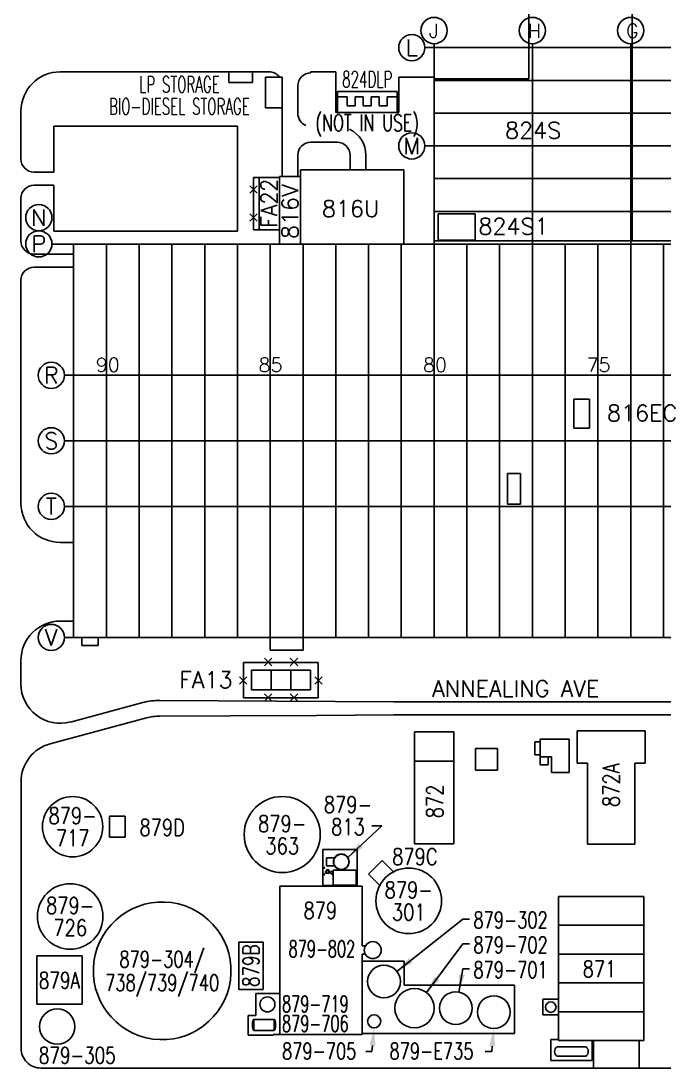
# Model space of a CAD drawing. Extents: x -16413 to 78405, y -232 to 83089.
# Drawn here: x 15586 to 21473, y 57088 to 66673 of the extents above; entities that cross this region are included whole.
import ezdxf
from ezdxf.enums import TextEntityAlignment as Align

# ---------------------------------------------------------------- set-up
doc = ezdxf.new("R2010")
doc.units = 0
doc.header["$LTSCALE"] = 350
doc.header["$MEASUREMENT"] = 0
doc.linetypes.add('CV0', pattern=[1, 1])
doc.layers.add('BACKGROUND', color=7, linetype='CONTINUOUS')
doc.styles.add('SIMPLEX', font='SIMPLEX')

msp = doc.modelspace()

# ---------------------------------------------------------------- linework, layer by layer
at = {"layer": 'BACKGROUND'}
for p, q in [((20235.1, 66734.6), (20235.1, 66144.6)), ((21181.6, 66734.6), (21181.6, 64659.6)), ((19368.1, 66465.1), (19368.1, 64629.6)), ((20268.1, 66465.1), (20268.1, 61029.6)), ((21168.1, 66465.1), (21168.1, 61029.6)), ((19283.8, 66429.6), (41504.5, 66429.6)), ((15946.4, 66207.6), (17856.1, 66207.6)), ((17490.1, 66207.6), (17490.1, 66108.6)), ((17706.1, 66207.6), (17706.1, 66108.6)), ((17826.1, 66159.6), (17976.1, 66159.6)), ((17826.1, 66159.6), (17826.1, 65877.6)), ((17976.1, 66159.6), (17976.1, 65877.6)), ((18240.1, 66197.6), (18240.1, 66209.6)), ((18240.1, 66207.6), (18468.1, 66207.6)), ((18468.1, 66207.6), (18468.1, 65835.6)), ((19044.1, 66159.6), (19368.1, 66159.6)), ((19044.1, 66159.6), (19044.1, 65835.6)), ((19368.1, 66144.6), (20235.1, 66144.6)), ((17490.1, 66108.6), (17706.1, 66108.6)), ((17976.1, 65249.6), (17976.1, 66087.6)), ((18120.1, 65827.6), (18120.1, 66077.6)), ((19368.1, 66129.6), (25368.1, 66129.6)), ((18483.6, 66027.6), (18483.6, 65835.6)), ((19028.6, 66027.6), (18483.6, 66027.6)), ((18573.6, 65979.6), (18483.6, 65979.6)), ((18573.6, 65979.6), (18573.6, 65895.6)), ((18645.6, 65979.6), (18645.6, 65895.6)), ((18720.1, 65979.6), (18645.6, 65979.6)), ((18720.1, 65979.6), (18720.1, 65895.6)), ((18866.6, 65979.6), (18792.1, 65979.6)), ((18792.1, 65979.6), (18792.1, 65895.6)), ((18866.6, 65979.6), (18866.6, 65895.6)), ((18938.6, 65979.6), (18938.6, 65895.6)), ((19028.6, 65979.6), (18938.6, 65979.6)), ((19028.6, 66027.6), (19028.6, 65835.6)), ((17826.1, 65877.6), (17976.1, 65877.6)), ((18645.6, 65895.6), (18573.6, 65895.6)), ((18792.1, 65895.6), (18720.1, 65895.6)), ((18938.6, 65895.6), (18866.6, 65895.6)), ((15586.4, 65847.6), (15586.4, 65409.6)), ((18468.1, 65835.6), (19044.1, 65835.6)), ((18483.6, 65835.6), (19028.6, 65835.6)), ((19368.1, 65829.6), (25368.1, 65829.6)), ((15888.1, 65709.6), (15888.1, 65289.6)), ((15888.1, 65709.6), (15888.1, 65289.6)), ((15888.1, 65709.6), (17568.1, 65709.6)), ((17568.1, 65709.6), (17568.1, 64749.6)), ((18480.1, 65563.6), (18240.1, 65563.6)), ((19283.8, 65529.6), (41513.8, 65529.6)), ((18120.1, 65249.6), (18120.1, 65443.6)), ((18600.1, 65309.6), (18600.1, 65443.6)), ((18744.1, 65309.6), (18744.1, 65443.6)), ((15706.4, 65289.6), (15888.1, 65289.6)), ((18144.1, 64629.6), (18144.1, 65309.6)), ((18144.1, 64629.6), (18144.1, 65309.6)), ((19092.1, 65309.6), (18144.1, 65309.6)), ((19092.1, 65309.6), (18144.1, 65309.6)), ((19092.1, 64629.6), (19092.1, 65309.6)), ((19092.1, 64629.6), (19092.1, 65309.6)), ((17952.1, 65241.6), (17715, 65241.6)), ((17715, 64761.6), (17715, 65241.6)), ((17768.1, 64761.6), (17768.1, 65241.6)), ((18144.1, 65249.6), (17952.1, 65249.6)), ((17952.1, 64629.6), (17952.1, 65249.6)), ((17952.1, 65241.6), (17952.1, 64761.6)), ((19368.1, 65229.6), (25368.1, 65229.6)), ((15706.4, 65169.6), (15888.1, 65169.6)), ((15888.1, 65169.6), (15888.1, 64749.6)), ((15888.1, 65169.6), (15888.1, 64749.6)), ((17681.1, 65095.4), (17749, 65163.3)), ((17749, 65095.4), (17681.1, 65163.3)), ((15586.4, 65049.6), (15586.4, 64659.6)), ((17681.1, 64839.5), (17749, 64907.3)), ((17749, 64839.5), (17681.1, 64907.3)), ((19368.1, 64929.6), (25368.1, 64929.6)), ((19404.1, 64908.6), (19404.1, 64665.6)), ((19404.1, 64908.6), (19743.1, 64908.6)), ((19743.1, 64908.6), (19743.1, 64665.6)), ((15888.1, 64749.6), (17568.1, 64749.6)), ((17952.1, 64761.6), (17715, 64761.6)), ((43714.5, 64629.6), (15870, 64629.6)), ((16068.1, 61029.6), (16068.1, 64629.6)), ((16368.1, 61029.6), (16368.1, 64629.6)), ((16668.1, 61029.6), (16668.1, 64629.6)), ((16968.1, 61029.6), (16968.1, 64629.6)), ((17268.1, 61029.6), (17268.1, 64629.6)), ((17568.1, 61029.6), (17568.1, 64629.6)), ((17868.1, 60913.6), (17868.1, 64629.6)), ((18168.1, 60913.6), (18168.1, 64629.6)), ((18468.1, 61029.6), (18468.1, 64629.6)), ((18768.1, 61029.6), (18768.1, 64629.6)), ((19068.1, 61029.6), (19068.1, 64629.6)), ((19368.1, 64659.6), (40968.1, 64659.6)), ((19368.1, 61029.6), (19368.1, 64629.6)), ((19404.1, 64665.6), (19743.1, 64665.6)), ((19668.1, 61029.6), (19668.1, 64629.6)), ((19968.1, 61029.6), (19968.1, 64629.6)), ((20568.1, 61029.6), (20568.1, 64629.6)), ((20868.1, 61029.6), (20868.1, 64629.6)), ((21468.1, 61029.6), (21468.1, 64629.6)), ((16068.1, 64539.6), (15706.4, 64539.6)), ((16068.1, 64419.6), (15708.1, 64419.6)), ((15586.4, 64299.6), (15586.4, 62259.6)), ((15984, 63429.6), (43714.5, 63429.6)), ((15984, 62829.6), (42468.1, 62829.6)), ((15984, 62229.6), (42468.1, 62229.6)), ((15946.4, 61899.6), (16068.1, 61899.6)), ((15946.4, 61179.6), (16068.1, 61179.6)), ((15984, 61029.6), (42546.1, 61029.6)), ((16068.1, 61029.6), (42468.1, 61029.6)), ((16142.7, 61029.6), (16142.7, 60957.4)), ((16292.7, 60957.4), (16292.7, 61029.6)), ((16142.7, 60957.4), (16292.7, 60957.4)), ((17868.1, 60913.6), (18168.1, 60913.6)), ((15586.4, 60819.6), (15586.4, 60603.3)), ((17624.1, 60801.6), (17624.1, 60477.6)), ((17624.1, 60801.6), (18308.1, 60801.6)), ((17883, 60770.8), (17815.1, 60838.7)), ((17815.1, 60770.8), (17883, 60838.7)), ((18051.6, 60770.8), (18119.4, 60838.7)), ((18119.4, 60770.8), (18051.6, 60838.7)), ((18308.1, 60801.6), (18308.1, 60477.6)), ((17696.1, 60729.6), (17696.1, 60549.6)), ((17696.1, 60729.6), (18236.1, 60729.6)), ((17876.1, 60729.6), (17876.1, 60549.6)), ((18056.1, 60549.6), (18056.1, 60729.6)), ((18236.1, 60549.6), (18236.1, 60729.6)), ((17654.8, 60601.6), (17586.9, 60669.5)), ((17586.9, 60601.6), (17654.8, 60669.5)), ((18276.6, 60601.6), (18344.4, 60669.5)), ((18344.4, 60601.6), (18276.6, 60669.5)), ((17696.1, 60549.6), (18236.1, 60549.6)), ((17815.1, 60446.8), (17883, 60514.7)), ((17883, 60446.8), (17815.1, 60514.7)), ((18119.4, 60446.8), (18051.6, 60514.7)), ((18051.6, 60446.8), (18119.4, 60514.7)), ((16702.3, 60433.1), (16039.6, 60255.5)), ((16857.6, 60453.6), (18999.2, 60441.6)), ((17624.1, 60477.6), (18308.1, 60477.6)), ((18999.2, 60441.6), (22812.1, 60441.6)), ((16857.7, 60309.5), (17502.6, 60313.1)), ((17502.6, 60313.1), (18291.3, 60316.1)), ((18291.3, 60316.1), (18999.2, 60321.6)), ((18999.2, 60321.6), (21660.1, 60321.6)), ((16736.1, 60293.1), (15854.3, 60056.8)), ((19188.1, 60165.6), (19548.1, 60165.6)), ((19188.1, 60165.6), (19188.1, 59139.6)), ((19548.1, 60165.6), (19548.1, 59139.6)), ((20676.1, 60173.6), (21300.1, 60173.6)), ((20676.1, 59879.6), (20676.1, 60173.6)), ((21300.1, 59879.6), (21300.1, 60173.6)), ((19748.1, 60013.6), (19948.1, 60013.6)), ((19748.1, 60013.6), (19748.1, 59813.6)), ((19948.1, 60013.6), (19948.1, 59813.6)), ((20291.1, 60074.6), (20339.1, 60074.6)), ((20291.1, 59954.6), (20291.1, 60074.6)), ((20339.1, 60098.6), (20605.1, 60098.6)), ((20339.1, 60098.6), (20339.1, 59936.6)), ((20605.1, 59792.6), (20605.1, 60098.6)), ((20291.1, 59954.6), (20339.1, 59954.6)), ((20339.1, 59936.6), (20443.1, 59936.6)), ((20339.1, 59864.6), (20339.1, 59936.6)), ((20411.1, 59864.6), (20411.1, 59936.6)), ((20443.1, 59792.6), (20443.1, 59936.6)), ((19188.1, 59895.6), (19548.1, 59895.6)), ((19188.1, 59895.6), (19548.1, 59895.6)), ((20339.1, 59864.6), (20411.1, 59864.6)), ((20676.1, 59879.6), (20771, 59879.6)), ((20771, 59137.6), (20771, 59879.6)), ((21205.2, 59137.6), (21205.2, 59879.6)), ((21205.2, 59879.6), (21300.1, 59879.6)), ((19748.1, 59813.6), (19948.1, 59813.6)), ((20443.1, 59792.6), (20605.1, 59792.6)), ((15587.5, 59709.1), (15587.5, 57267.6)), ((16395.6, 59393.3), (16539.6, 59393.3)), ((16395.6, 59201.3), (16395.6, 59393.3)), ((16539.6, 59201.3), (16539.6, 59393.3)), ((15783.6, 59299.3), (15783.6, 59299.3)), ((15783.6, 59295.3), (15783.6, 59295.3)), ((18577.8, 59015.1), (18890.5, 59303.6)), ((18890.5, 59303.6), (18796.9, 59303.6)), ((16395.6, 59201.3), (16539.6, 59201.3)), ((19188.1, 59139.6), (19548.1, 59139.6)), ((20771, 59137.6), (21205.2, 59137.6)), ((18891.6, 58987.2), (18767.1, 58862.8)), ((18995.4, 58883.5), (18891.6, 58987.2)), ((18870.9, 58759), (18767.1, 58862.8)), ((18711, 58751.4), (17955, 58751.4)), ((17955, 58751.4), (17955, 58703.4)), ((17955, 58583.4), (17955, 58703.4)), ((18711, 58751.4), (18711, 58205.4)), ((17955, 58583.4), (17955, 58523.4)), ((20508.1, 58659.6), (21288.1, 58659.6)), ((20508.1, 58659.6), (20508.1, 57339.6)), ((21288.1, 58659.6), (21288.1, 57339.6)), ((17955, 58523.4), (17955, 58403.4)), ((17955, 58403.4), (17955, 58523.4)), ((17955, 58403.4), (17955, 57395.4)), ((19026.6, 57972.5), (19632, 58452)), ((19692, 58452), (19632, 58452)), ((20508.1, 58395.6), (21288.1, 58395.6)), ((17580.7, 58239.1), (17802.7, 58239.1)), ((17580.7, 57807.1), (17580.7, 58239.1)), ((17802.7, 58239.1), (17802.7, 57807.1)), ((18738.9, 58205.4), (18711, 58205.4)), ((19297, 57779.2), (19632, 58224)), ((19692, 58224), (19632, 58224)), ((15732.7, 58115.4), (16146.7, 58115.4)), ((15732.7, 57671.4), (15732.7, 58115.4)), ((16146.7, 58115.4), (16146.7, 57671.4)), ((18711, 58065.4), (18711, 58129.4)), ((18738.9, 58129.4), (18711, 58129.4)), ((20508.1, 58131.6), (21288.1, 58131.6)), ((18711, 57395.4), (18711, 58065.4)), ((18711, 58065.4), (19095, 58065.4)), ((19095, 57847.4), (19095, 58065.4)), ((19593.4, 57783), (19632, 57996)), ((19692, 57996), (19632, 57996)), ((17802.7, 57807.1), (17580.7, 57807.1)), ((19095, 57847.4), (20103, 57847.4)), ((20103, 57403.4), (20103, 57847.4)), ((20508.1, 57867.6), (21288.1, 57867.6)), ((17955, 57769.4), (17737, 57769.4)), ((17737, 57769.4), (17737, 57569.4)), ((20364.1, 57717.6), (20364.1, 57573.6)), ((20364.1, 57717.6), (20508.1, 57717.6)), ((16146.7, 57671.4), (15732.7, 57671.4)), ((17665, 57569.4), (17665, 57389.4)), ((17737, 57569.4), (17665, 57569.4)), ((20364.1, 57573.6), (20508.1, 57573.6)), ((20508.1, 57603.6), (21288.1, 57603.6)), ((17894.5, 57389.4), (17665, 57389.4)), ((17894.5, 57395.4), (18711, 57395.4)), ((17894.5, 57395.4), (17894.5, 57389.4)), ((18591, 57395.4), (18698.4, 57395.4)), ((18711, 57403.4), (20103, 57403.4)), ((20436.1, 57348.6), (20436.1, 57156.6)), ((20508.1, 57348.6), (20436.1, 57348.6)), ((20508.1, 57339.6), (21288.1, 57339.6)), ((20814.1, 57156.6), (20814.1, 57339.6)), ((20826.1, 57339.6), (20826.1, 57087.6)), ((21246.1, 57339.6), (21246.1, 57087.6)), ((18744, 57240), (18799.5, 57240)), ((18804.4, 57294), (18799.5, 57240)), ((19836, 57240), (19895.7, 57240)), ((19900.1, 57288), (19895.7, 57240)), ((20491.6, 57281.6), (20758.6, 57281.6)), ((20436.1, 57156.6), (20814.1, 57156.6)), ((20491.6, 57197.6), (20758.6, 57197.6)), ((15767.5, 57087.6), (21660.1, 57087.6))]:
    msp.add_line(p, q, dxfattribs=at)
at = {"layer": 'BACKGROUND', "linetype": 'CV0'}
for p, q in [((20646.1, 63210.6), (20790.1, 63210.6)), ((20646.1, 62946.6), (20646.1, 63210.6)), ((20790.1, 63210.6), (20790.1, 62946.6)), ((20790.1, 62946.6), (20646.1, 62946.6)), ((20040.1, 62530.3), (20160.1, 62530.3)), ((20040.1, 62249.5), (20040.1, 62530.3)), ((20160.1, 62530.3), (20160.1, 62249.5)), ((20160.1, 62249.5), (20040.1, 62249.5))]:
    msp.add_line(p, q, dxfattribs=at)
at = {"layer": 'BACKGROUND', "color": 0}
for p, q in [((18350.7, 58759.3), (18350.7, 59089.3)), ((18350.7, 59089.3), (18662.7, 59089.3)), ((18662.8, 58759.3), (18662.7, 59089.3)), ((18419.2, 59011.3), (18382.9, 59011.3)), ((18382.9, 58939.3), (18382.9, 59011.3)), ((18459.3, 59011.3), (18419.2, 59011.3)), ((18373.6, 58885.7), (18381.9, 58885.7)), ((18373.6, 58885.7), (18373.6, 58879.5)), ((18373.6, 58879.5), (18381.9, 58879.5)), ((18373.7, 58879.5), (18373.7, 58873.4)), ((18373.7, 58873.4), (18377.8, 58873.4)), ((18377.8, 58879.5), (18377.8, 58872.7)), ((18381.9, 58872.7), (18377.8, 58872.7)), ((18381.9, 58895.9), (18381.9, 58870.9)), ((18405.5, 58895.9), (18381.9, 58895.9)), ((18381.9, 58870.9), (18405.5, 58870.9)), ((18459.3, 58939.3), (18382.9, 58939.3)), ((18383.7, 58903.2), (18403.7, 58903.2)), ((18383.7, 58903.2), (18383.7, 58895.9)), ((18383.8, 58870.9), (18393.6, 58870.9)), ((18393.8, 58870.9), (18403.6, 58870.9)), ((18403.7, 58903.2), (18403.7, 58895.9)), ((18405.5, 58895.9), (18405.5, 58870.9)), ((18409.6, 58888.3), (18405.5, 58888.3)), ((18405.5, 58878), (18409.6, 58878)), ((18416.7, 58874.7), (18405.5, 58874.7)), ((18409.6, 58888.3), (18409.6, 58878)), ((18409.6, 58887.7), (18413.6, 58887.7)), ((18413.6, 58878.6), (18409.6, 58878.6)), ((18413.6, 58887.7), (18413.6, 58878.6)), ((18413.7, 58881.9), (18416.7, 58881.9)), ((18416.7, 58882), (18416.7, 58874.6)), ((18418.1, 58882), (18416.7, 58882)), ((18418.2, 58874.6), (18416.7, 58874.6)), ((18417.6, 58881), (18418.7, 58876.7)), ((18417.8, 58881.7), (18421.2, 58885.4)), ((18419.5, 58874.6), (18418.2, 58874.6)), ((18421.8, 58870.3), (18419.5, 58874.6)), ((18422.4, 58869.9), (18427.3, 58869.6)), ((18426.7, 58889.6), (18422.7, 58886.6)), ((18427.4, 58889.7), (18432.5, 58888.1)), ((18433.5, 58869.5), (18427.8, 58869.6)), ((18433.5, 58869.5), (18440, 58869.5)), ((18433.8, 58869.5), (18433.8, 58864.6)), ((18433.8, 58864.6), (18434.8, 58860.6)), ((18438.8, 58885), (18434.2, 58887.4)), ((18434.8, 58860.6), (18434.8, 58856.6)), ((18438.8, 58860.6), (18439.8, 58864.6)), ((18438.8, 58860.6), (18438.8, 58856.6)), ((18439.2, 58884.4), (18439.9, 58879.3)), ((18439.8, 58869.5), (18439.8, 58864.6)), ((18440, 58871.4), (18440, 58878.3)), ((18440.7, 58870.6), (18440.2, 58871)), ((18443.7, 58900.5), (18443.7, 58763.2)), ((18443.7, 58900.5), (18653.7, 58900.5)), ((18653.7, 58900.5), (18653.7, 58763.2)), ((18434.8, 58856.6), (18438.8, 58856.6)), ((18443.7, 58763.2), (18653.7, 58763.2)), ((18350.8, 58759.3), (18662.8, 58759.3))]:
    msp.add_line(p, q, dxfattribs=at)
at = {"layer": 'BACKGROUND', "linetype": 'Continuous'}
for p, q in [((17905, 57532.9), (17717.5, 57532.9)), ((17717.5, 57532.9), (17717.5, 57432.9)), ((17905, 57432.9), (17905, 57532.9)), ((17717.5, 57432.9), (17905, 57432.9))]:
    msp.add_line(p, q, dxfattribs=at)
at = {"layer": 'BACKGROUND'}
for centre, radius in [((19368.1, 66585.5), 120.4), ((20268, 66585.5), 120.4), ((21168, 66585.5), 120.4), ((19163.8, 66429.3), 120), ((19163.8, 65529.4), 120), ((15750.1, 64872.6), 120), ((15750.1, 64632.6), 120), ((15864, 63429.6), 120), ((15864, 62829.6), 120), ((15864, 62229.6), 120), ((15864, 61029.6), 120), ((16059.6, 59297.3), 276), ((17977.9, 59225.3), 348), ((19135.9, 58618.4), 300), ((16037.2, 58475.4), 300), ((18807, 58167.4), 78), ((15918.7, 57467.4), 162), ((20436.1, 57645.6), 48)]:
    msp.add_circle(centre, radius, dxfattribs=at)
at = {"layer": 'BACKGROUND', "color": 0}
for centre, radius in [((18518.7, 58975.3), 71.5), ((18518.6, 58975.3), 69.4), ((18362.5, 58921.3), 4), ((18362.5, 58860.3), 4)]:
    msp.add_circle(centre, radius, dxfattribs=at)
at = {"layer": 'BACKGROUND', "linetype": 'Continuous'}
for centre, radius in [((18909, 57879.4), 150), ((19188.7, 57635.4), 180), ((17842.5, 57670.4), 68.8), ((19566.7, 57635.4), 150), ((19914.7, 57599.4), 150), ((18819, 57515.4), 60)]:
    msp.add_circle(centre, radius, dxfattribs=at)
at = {"layer": 'BACKGROUND'}
for centre, radius, start, end in [((15946.4, 65847.6), 360, 90.00002, 180), ((17856.1, 66087.6), 120, 36.8699, 90), ((18240.1, 66077.6), 120, 90.00002, 180), ((18240.1, 65827.6), 120, 180, 247.52062), ((18480.1, 65443.6), 264, 0.00001, 64.56921), ((18240.1, 65443.6), 120, 90.00001, 179.99999), ((18480.1, 65443.6), 120, 0.00001, 90.00002), ((15706.4, 65409.6), 120, 180.00001, 270), ((15706.4, 65049.6), 120, 90, 180.00001), ((15706.4, 64659.6), 120, 180.00001, 270), ((15706.4, 64299.6), 120, 89.99999, 180), ((15946.4, 62259.6), 360, 180, 270), ((16857.6, 59853.6), 600, 90.00002, 104.99999), ((16860.4, 59829.5), 480, 90.3233, 105.00001), ((16879.2, 57977.4), 630, 346.41868, 346.4181), ((15767.5, 57267.6), 180, 179.99988, 270.00003), ((20523.1, 57239.6), 52.5, 126.8699, 233.13009), ((20727.1, 57239.6), 52.5, 306.86991, 53.13011)]:
    msp.add_arc(centre, radius, start, end, dxfattribs=at)
at = {"layer": 'BACKGROUND', "linetype": 'CV0'}
for centre, start, end in [((15946.4, 60819.6), 90, 180.00001), ((15946.4, 60603.3), 180.00001, 284.99997), ((15947.5, 59709.1), 105.00003, 180.00001)]:
    msp.add_arc(centre, 360, start, end, dxfattribs=at)
at = {"layer": 'BACKGROUND', "color": 0}
for centre, radius, start, end in [((18418.3, 58881.2), 0.75, 136.56684, 194.46242), ((18427.9, 58879.1), 9.5, 194.45942, 208.23189), ((18428.7, 58878.3), 10.2, 125.98208, 136.57135), ((18422.5, 58870.7), 0.75, 208.23246, 266.13917), ((18427.2, 58889), 0.75, 72.50971, 125.97907), ((18427.9, 58879.1), 9.5, 266.142, 269.05368), ((18429.2, 58877.8), 10.8, 62.59865, 72.51226), ((18438.4, 58884.3), 0.75, 8.17872, 62.59795), ((18429.2, 58877.8), 10.8, 2.88759, 8.17679), ((18440.5, 58871.4), 0.5, 180, 230.13574), ((18440, 58870.3), 0.76, 269.80912, 28.15659)]:
    msp.add_arc(centre, radius, start, end, dxfattribs=at)
at = {"layer": 'BACKGROUND', "linetype": 'Continuous'}
for centre, radius, start, end in [((17803.2, 57494.9), 97.4, 166.12912, 170.68197), ((17764.6, 57504.6), 57.5, 159.81932, 166.29649), ((17736.5, 57515.1), 27.6, 149.6338, 160.23361), ((17721.8, 57524), 10.4, 130.31707, 150.69636), ((17717.7, 57528.9), 3.97, 92.24899, 130.75648), ((17904.9, 57528.9), 3.97, 49.24352, 87.75101), ((17900.7, 57524), 10.4, 29.30364, 49.68293), ((17886, 57515.1), 27.6, 19.76639, 30.3662), ((17858, 57504.6), 57.5, 13.70351, 20.18068), ((17819.3, 57494.9), 97.4, 9.31803, 13.87088), ((17901.4, 57482.9), 196.4, 177.16607, 180.01293), ((17901.4, 57482.8), 196.4, 179.98707, 182.83393), ((17880.9, 57484), 175.9, 174.13056, 177.1958), ((17880.9, 57481.7), 175.9, 182.8042, 185.86944), ((17845.2, 57487.8), 139.9, 170.60313, 174.17443), ((17845.2, 57477.9), 139.9, 185.82557, 189.39687), ((17803.2, 57470.9), 97.4, 189.31803, 193.87088), ((17764.6, 57461.1), 57.5, 193.70351, 200.18068), ((17736.5, 57450.6), 27.6, 199.76639, 210.3662), ((17721.8, 57441.8), 10.4, 209.30364, 229.68293), ((17717.7, 57436.8), 3.97, 229.24352, 267.75101), ((17904.9, 57436.8), 3.97, 272.24899, 310.75648), ((17900.7, 57441.8), 10.4, 310.31707, 330.69636), ((17886, 57450.6), 27.6, 329.6338, 340.23361), ((17858, 57461.1), 57.5, 339.81932, 346.29649), ((17819.3, 57470.9), 97.4, 346.12912, 350.68197), ((17777.3, 57487.8), 139.9, 5.82557, 9.39687), ((17777.3, 57477.9), 139.9, 350.60313, 354.17443), ((17741.6, 57484), 175.9, 2.8042, 5.86944), ((17741.6, 57481.7), 175.9, 354.13056, 357.1958), ((17721.1, 57482.9), 196.4, 359.98707, 2.83393), ((17721.1, 57482.8), 196.4, 357.16607, 0.01293)]:
    msp.add_arc(centre, radius, start, end, dxfattribs=at)
at = {"layer": 'BACKGROUND'}
for points in [[(18715.2, 59105.1), (18678.6, 59144.8), (18577.8, 59015.1)], [(19170.3, 58051.9), (19136.8, 58094.2), (19026.6, 57972.5)], [(19416, 57892.3), (19372.9, 57924.8), (19297, 57779.2)], [(19648.9, 57937.6), (19595.7, 57947.2), (19593.4, 57783)], [(18777.5, 57296.5), (18831.3, 57291.6), (18819, 57455.4)], [(19873.2, 57290.5), (19926.9, 57285.6), (19914.7, 57449.4)]]:
    msp.add_solid(points, dxfattribs=at)

# ---------------------------------------------------------------- texts
at = {"layer": 'BACKGROUND', "style": 'SIMPLEX'}
for s, height, p in [('J', 128, (19322, 66520.2)), ('H', 128, (20225.7, 66520.2)), ('G', 128, (21125.7, 66520.2)), ('816U', 150, (18340.8, 64880.3)), ('90', 127.99, (16271.2, 63460.4)), ('85', 127.99, (17761.6, 63460.4)), ('80', 127.99, (19266.1, 63460.4)), ('75', 127.99, (20763.4, 63460.4)), ('816EC', 150, (20950.6, 63008.5)), ('FA13', 150, (17034.9, 60566.5)), ('ANNEALING AVE', 150, (19350.3, 60486.6))]:
    msp.add_text(s, height=height, dxfattribs=at).set_placement(p)
for s, p in [('L', (19163.8, 66429.3)), ('M', (19163.8, 65529.4)), ('N', (15750.1, 64872.6)), ('P', (15750.1, 64632.6)), ('R', (15864, 63429.6)), ('S', (15864, 62829.6)), ('T', (15864, 62229.6)), ('V', (15864, 61029.6))]:
    msp.add_text(s, height=150, dxfattribs=at).set_placement(p, align=Align.MIDDLE)
for s, width, p in [('LP STORAGE', 0.6, (17037.1, 66016.9)), ('824DLP', 0.6, (18756.1, 66064.9)), ('BIO-DIESEL STORAGE', 0.6, (17037.1, 65815.9)), ('(NOT IN USE)', 0.7, (18756.1, 65665.8)), ('879-', 0.8, (18579.5, 59424.9)), ('879-', 0.8, (16059.6, 59322.5)), ('879D', 0.8, (16879.2, 59214.6)), ('879-', 0.8, (17977.9, 59250.5)), ('813', 0.8, (18579.5, 59220.9)), ('717', 0.8, (16059.6, 59118.5)), ('363', 0.8, (17977.9, 59046.5)), ('879C', 0.8, (19192.2, 58947.6)), ('879-', 0.8, (19135.9, 58643.7)), ('879-', 0.8, (16037.2, 58500.6)), ('879', 0.8, (18326.6, 58454.8)), ('301', 0.8, (19135.9, 58439.7)), ('726', 0.8, (16037.2, 58296.6)), ('871', 0.8, (20882.1, 57920.2)), ('879A', 0.75, (15938.6, 57816)), ('879-305', 0.75, (16102.2, 57128.8))]:
    msp.add_text(s, height=150, dxfattribs=dict(at, width=width)).set_placement(p, align=Align.CENTER)
for s, p in [('824S', (20274.9, 65597.1)), ('824S1', (20095, 64718.6))]:
    msp.add_text(s, height=150, dxfattribs=at).set_placement(p, align=Align.CENTER)
at = {"layer": 'BACKGROUND', "style": 'SIMPLEX', "width": 0.847568}
msp.add_text('FA22', height=150, rotation=90, dxfattribs=at).set_placement((17932.1, 64780.4), (17932.1, 65228.4), align=Align.FIT)
at = {"layer": 'BACKGROUND', "style": 'SIMPLEX'}
msp.add_text('816V', height=150, rotation=90, dxfattribs=at).set_placement((18050.3, 64927.5), align=Align.MIDDLE)
at = {"layer": 'BACKGROUND', "style": 'SIMPLEX', "width": 0.8}
for s, p in [('872A', (21063.6, 59677.3)), ('872', (19449.9, 59528.1))]:
    msp.add_text(s, height=150, rotation=90, dxfattribs=at).set_placement(p, align=Align.CENTER)
at = {"layer": 'BACKGROUND', "style": 'SIMPLEX'}
for s, width, p in [('879-302', 0.725, (19728, 58368)), ('879-702', 0.725, (19728, 58140)), ('879-802', 0.65, (18036, 58104)), ('879-701', 0.725, (19728, 57912)), ('879-719', 0.65, (17976, 57600)), ('879-706', 0.65, (17976, 57420)), ('879-705', 0.725, (17976, 57168)), ('879-E735', 0.725, (18960, 57168))]:
    msp.add_text(s, height=150, dxfattribs=dict(at, width=width)).set_placement(p)
at = {"layer": 'BACKGROUND', "style": 'SIMPLEX', "width": 0.725}
for s, p in [('879-304/', (16879.2, 58073.4)), ('738/739/740', (16879.2, 57857.4))]:
    msp.add_text(s, height=150, dxfattribs=at).set_placement(p, align=Align.MIDDLE)
at = {"layer": 'BACKGROUND', "linetype": 'Continuous', "style": 'SIMPLEX', "width": 0.75}
msp.add_text('879B', height=150, rotation=90, dxfattribs=at).set_placement((17691.1, 58024.4), align=Align.MIDDLE)

doc.saveas('drawing.dxf')
